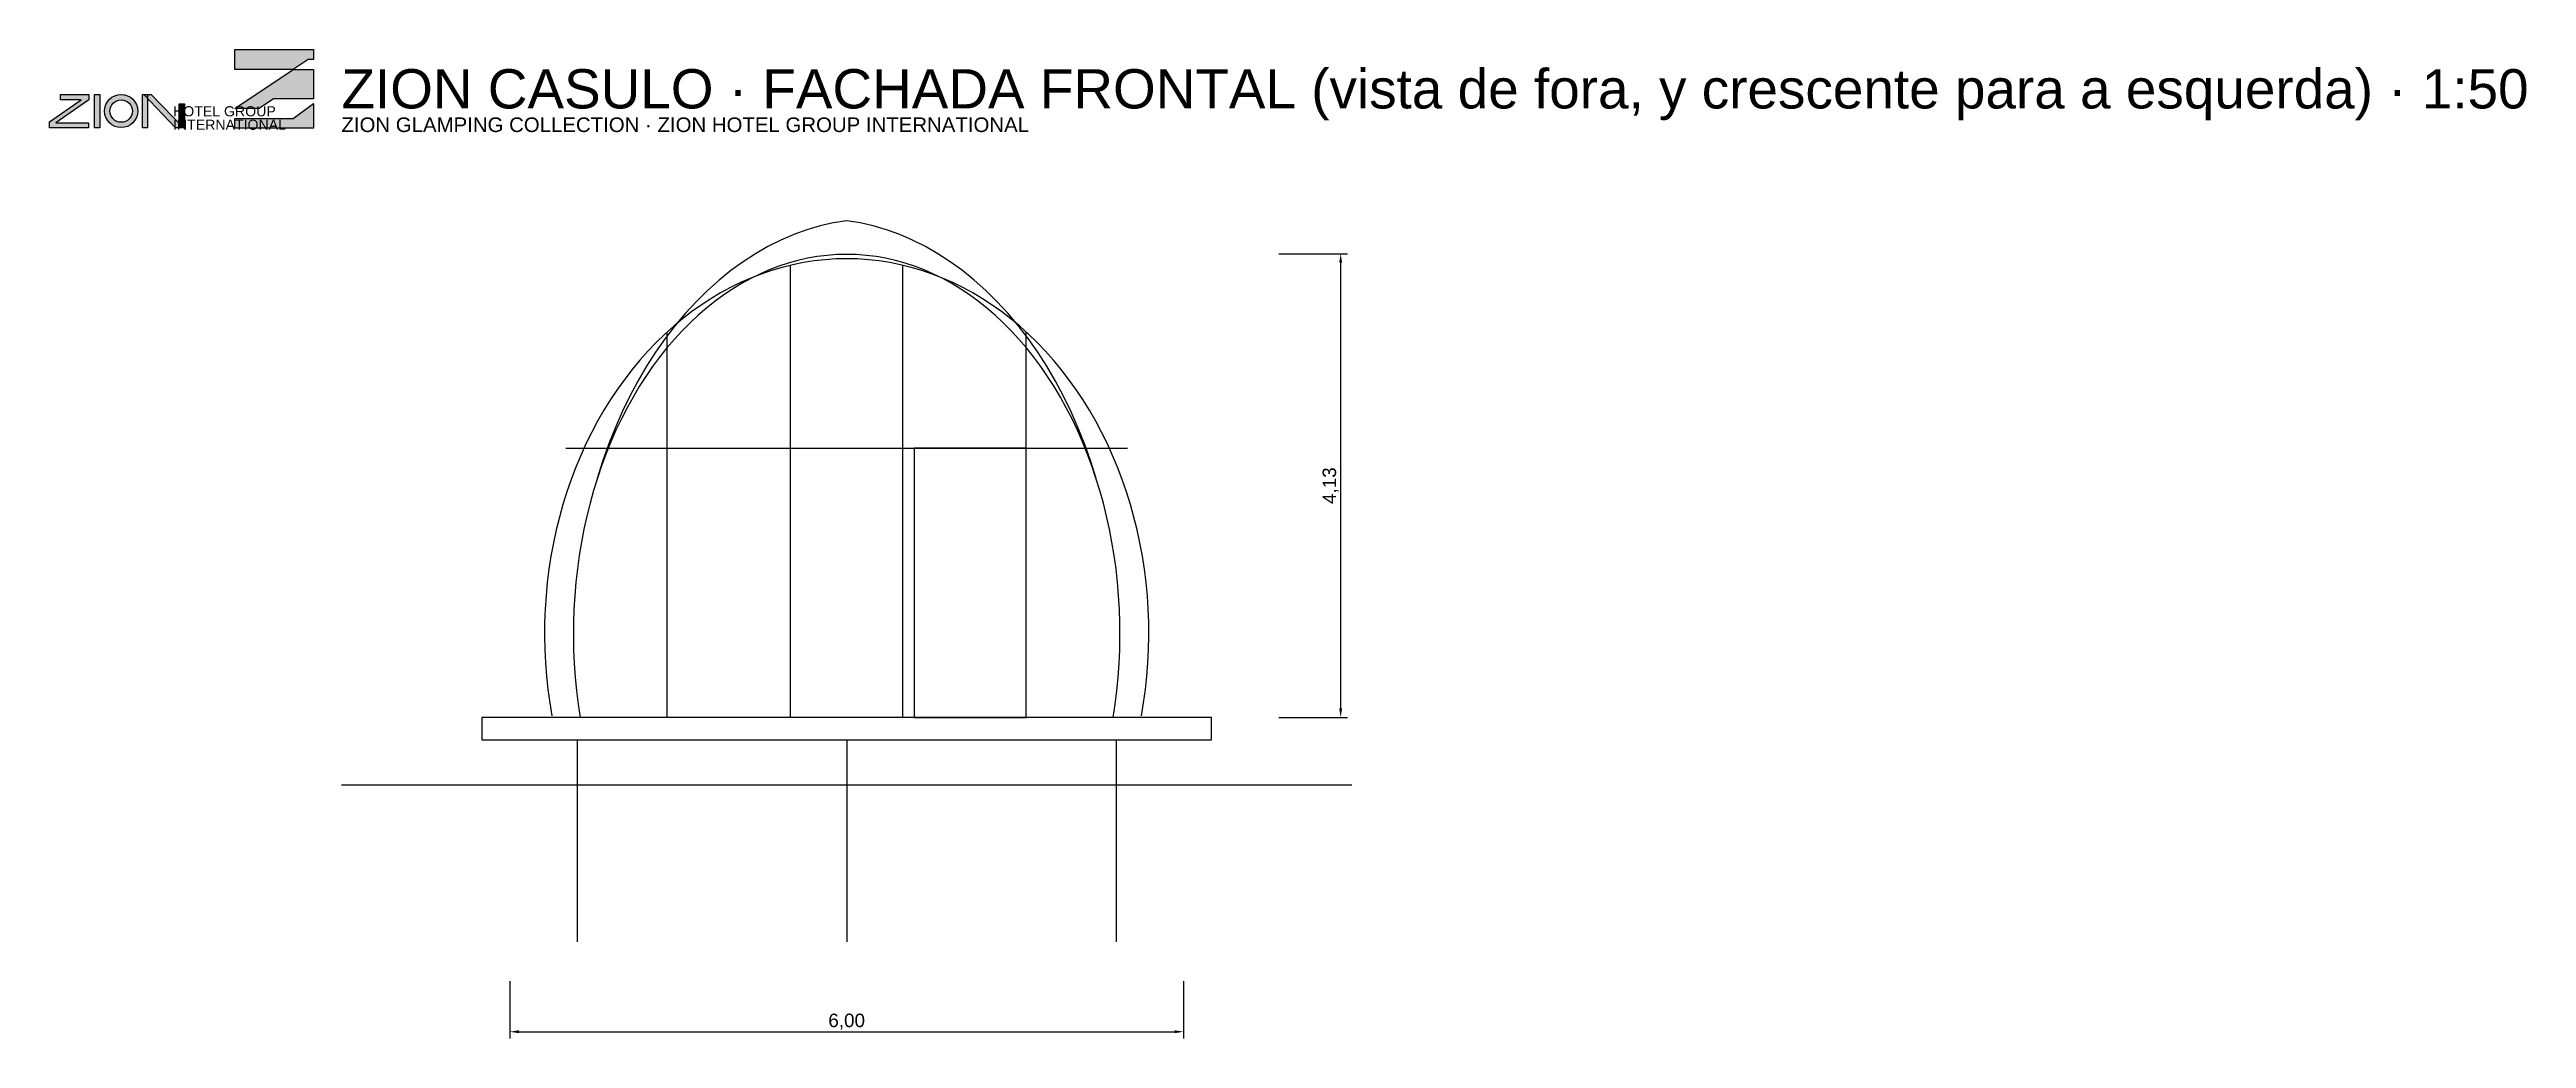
# Model space of a CAD drawing. Header units: metres. Extents: x -7.1 to 15, y -2.9 to 6.
import ezdxf
from ezdxf.enums import TextEntityAlignment as Align

# ---------------------------------------------------------------- set-up
doc = ezdxf.new("R2010")
doc.units = ezdxf.units.M
for name, color, linetype in [('COBERTURA', 3, 'CONTINUOUS'), ('COTAS', 2, 'CONTINUOUS'), ('DECK', 32, 'CONTINUOUS'), ('ESQUADRIAS', 4, 'CONTINUOUS'), ('FUNDACAO', 5, 'CONTINUOUS'), ('TEXTO', 7, 'CONTINUOUS')]:
    doc.layers.add(name, color=color, linetype=linetype)
doc.styles.add('ZION', font='arial.ttf')
doc.dimstyles.new('ZION_M', dxfattribs={"dimtxt": 0.12, "dimasz": 0.08, "dimexe": 0.06, "dimexo": 0.05, "dimgap": 0.03, "dimtad": 1, "dimtxsty": 'ZION', "dimcen": 2.5, "dimclrd": 2, "dimclre": 2, "dimclrt": 2, "dimazin": 3, "dimtfac": 1, "dimtmove": 0, "dimatfit": 3})

msp = doc.modelspace()

# ---------------------------------------------------------------- hatches: boundary and pattern name
at = {"layer": 'TEXTO'}
for points in [[(-5.45, 5.95), (-4.75, 5.95), (-4.75, 5.862), (-4.796, 5.862), (-4.931, 5.771), (-5.45, 5.771)], [(-4.931, 5.771), (-4.75, 5.771), (-4.75, 5.511), (-5.104, 5.511), (-5.232, 5.425), (-5.45, 5.425)], [(-7.003, 5.55), (-6.75, 5.55), (-6.75, 5.503), (-7.044, 5.297), (-6.753, 5.297), (-6.753, 5.253), (-7.1, 5.253), (-7.1, 5.306), (-6.819, 5.503), (-7.003, 5.503)], [(-6.7, 5.55), (-6.653, 5.55), (-6.653, 5.253), (-6.7, 5.253)], [(-6.272, 5.55), (-6.228, 5.55), (-6.228, 5.253), (-6.272, 5.253)], [(-6.259, 5.55), (-6.194, 5.55), (-5.906, 5.253), (-5.978, 5.253)], [(-5.944, 5.466), (-5.897, 5.466), (-5.897, 5.253), (-5.944, 5.253)], [(-5.45, 5.336), (-4.929, 5.336), (-4.75, 5.468), (-4.75, 5.25), (-5.45, 5.25)]]:
    msp.add_hatch(color=7, dxfattribs=at).paths.add_polyline_path(points)
h = msp.add_hatch(color=7, dxfattribs=at)
edge = h.paths.add_edge_path()
edge.add_arc((-6.462, 5.402), 0.148, 0, 360)
edge = h.paths.add_edge_path()
edge.add_arc((-6.462, 5.402), 0.1, 0, 360)

# ---------------------------------------------------------------- linework, layer by layer
at = {"layer": 'COBERTURA'}
for points in [[(2.222, 2.129), (2.174, 2.28), (2.121, 2.43), (2.063, 2.577), (2, 2.721), (1.932, 2.861), (1.86, 2.997), (1.783, 3.128), (1.702, 3.254), (1.617, 3.376), (1.527, 3.492), (1.435, 3.602), (1.338, 3.706), (1.239, 3.804), (1.136, 3.896), (1.031, 3.981), (0.923, 4.059), (0.813, 4.13), (0.701, 4.194), (0.587, 4.251), (0.472, 4.301), (0.355, 4.343), (0.237, 4.378), (0.119, 4.405), (0, 4.425), (-0.119, 4.405), (-0.237, 4.378), (-0.355, 4.343), (-0.472, 4.301), (-0.587, 4.251), (-0.701, 4.194), (-0.813, 4.13), (-0.923, 4.059), (-1.031, 3.981), (-1.136, 3.896), (-1.239, 3.804), (-1.338, 3.706), (-1.435, 3.602), (-1.527, 3.492), (-1.617, 3.376), (-1.702, 3.254), (-1.783, 3.128), (-1.86, 2.997), (-1.932, 2.861), (-2, 2.721), (-2.063, 2.577), (-2.121, 2.43), (-2.174, 2.28), (-2.222, 2.129)], [(2.373, 0), (2.391, 0.119), (2.406, 0.238), (2.417, 0.358), (2.426, 0.479), (2.432, 0.599), (2.434, 0.721), (2.433, 0.842), (2.429, 0.963), (2.422, 1.083), (2.412, 1.204), (2.399, 1.323), (2.382, 1.442), (2.363, 1.561), (2.34, 1.678), (2.315, 1.793), (2.286, 1.908), (2.255, 2.021), (2.22, 2.132), (2.183, 2.242), (2.143, 2.35), (2.1, 2.455), (2.055, 2.559), (2.007, 2.66), (1.956, 2.758), (1.903, 2.854), (1.847, 2.948), (1.789, 3.038), (1.729, 3.126), (1.666, 3.21), (1.601, 3.292), (1.534, 3.37), (1.466, 3.444), (1.395, 3.516), (1.322, 3.583), (1.248, 3.647), (1.172, 3.707), (1.095, 3.764), (1.016, 3.816), (0.936, 3.865), (0.855, 3.91), (0.773, 3.95), (0.689, 3.987), (0.605, 4.019), (0.52, 4.047), (0.435, 4.071), (0.348, 4.09), (0.262, 4.105), (0.175, 4.116), (0.087, 4.123), (0, 4.125), (-0.087, 4.123), (-0.175, 4.116), (-0.262, 4.105), (-0.348, 4.09), (-0.435, 4.071), (-0.52, 4.047), (-0.605, 4.019), (-0.689, 3.987), (-0.773, 3.95), (-0.855, 3.91), (-0.936, 3.865), (-1.016, 3.816), (-1.095, 3.764), (-1.172, 3.707), (-1.248, 3.647), (-1.322, 3.583), (-1.395, 3.516), (-1.466, 3.444), (-1.534, 3.37), (-1.601, 3.292), (-1.666, 3.21), (-1.729, 3.126), (-1.789, 3.038), (-1.847, 2.948), (-1.903, 2.854), (-1.956, 2.758), (-2.007, 2.66), (-2.055, 2.559), (-2.1, 2.455), (-2.143, 2.35), (-2.183, 2.242), (-2.22, 2.132), (-2.255, 2.021), (-2.286, 1.908), (-2.315, 1.793), (-2.34, 1.678), (-2.363, 1.561), (-2.382, 1.442), (-2.399, 1.323), (-2.412, 1.204), (-2.422, 1.083), (-2.429, 0.963), (-2.433, 0.842), (-2.434, 0.721), (-2.432, 0.599), (-2.426, 0.479), (-2.417, 0.358), (-2.406, 0.238), (-2.391, 0.119), (-2.373, 0)]]:
    msp.add_lwpolyline(points, dxfattribs=at)
at = {"layer": 'DECK'}
msp.add_lwpolyline([(-3.25, -0.2), (3.25, -0.2), (3.25, 0), (-3.25, 0)], close=True, dxfattribs=at)
at = {"layer": 'ESQUADRIAS'}
for points in [[(2.625, 0.013), (2.645, 0.13), (2.661, 0.248), (2.674, 0.367), (2.683, 0.486), (2.689, 0.605), (2.692, 0.725), (2.69, 0.845), (2.686, 0.964), (2.678, 1.083), (2.667, 1.202), (2.652, 1.321), (2.634, 1.438), (2.612, 1.555), (2.587, 1.67), (2.559, 1.785), (2.527, 1.898), (2.492, 2.009), (2.454, 2.119), (2.413, 2.228), (2.369, 2.334), (2.322, 2.438), (2.271, 2.54), (2.218, 2.64), (2.162, 2.737), (2.103, 2.832), (2.041, 2.924), (1.977, 3.014), (1.91, 3.1), (1.841, 3.183), (1.77, 3.264), (1.696, 3.341), (1.62, 3.414), (1.541, 3.485), (1.461, 3.551), (1.379, 3.615), (1.296, 3.674), (1.21, 3.73), (1.123, 3.782), (1.035, 3.83), (0.945, 3.874), (0.854, 3.914), (0.762, 3.95), (0.669, 3.981), (0.575, 4.009), (0.48, 4.032), (0.385, 4.052), (0.289, 4.067), (0.193, 4.077), (0.097, 4.084), (0, 4.086), (-0.097, 4.084), (-0.193, 4.077), (-0.289, 4.067), (-0.385, 4.052), (-0.48, 4.032), (-0.575, 4.009), (-0.669, 3.981), (-0.762, 3.95), (-0.854, 3.914), (-0.945, 3.874), (-1.035, 3.83), (-1.123, 3.782), (-1.21, 3.73), (-1.296, 3.674), (-1.379, 3.615), (-1.461, 3.551), (-1.541, 3.485), (-1.62, 3.414), (-1.696, 3.341), (-1.77, 3.264), (-1.841, 3.183), (-1.91, 3.1), (-1.977, 3.014), (-2.041, 2.924), (-2.103, 2.832), (-2.162, 2.737), (-2.218, 2.64), (-2.271, 2.54), (-2.322, 2.438), (-2.369, 2.334), (-2.413, 2.228), (-2.454, 2.119), (-2.492, 2.009), (-2.527, 1.898), (-2.559, 1.785), (-2.587, 1.67), (-2.612, 1.555), (-2.634, 1.438), (-2.652, 1.321), (-2.667, 1.202), (-2.678, 1.083), (-2.686, 0.964), (-2.69, 0.845), (-2.692, 0.725), (-2.689, 0.605), (-2.683, 0.486), (-2.674, 0.367), (-2.661, 0.248), (-2.645, 0.13), (-2.625, 0.013)], [(-0.5, 0), (-0.5, 4.028)], [(0.5, 0), (0.5, 4.028)], [(-1.6, 0), (-1.6, 3.433)], [(1.6, 0), (1.6, 3.433)], [(-2.5, 2.4), (2.5, 2.4)]]:
    msp.add_lwpolyline(points, dxfattribs=at)
msp.add_lwpolyline([(0.6, 0), (1.6, 0), (1.6, 2.4), (0.6, 2.4)], close=True, dxfattribs=at)
at = {"layer": 'FUNDACAO'}
for points in [[(-2.4, -0.2), (-2.4, -2)], [(0, -0.2), (0, -2)], [(2.4, -0.2), (2.4, -2)]]:
    msp.add_lwpolyline(points, dxfattribs=at)
at = {"layer": 'TEXTO'}
for points in [[(-5.45, 5.95), (-4.75, 5.95), (-4.75, 5.862), (-4.796, 5.862), (-4.931, 5.771), (-5.45, 5.771)], [(-4.931, 5.771), (-4.75, 5.771), (-4.75, 5.511), (-5.104, 5.511), (-5.232, 5.425), (-5.45, 5.425)], [(-7.003, 5.55), (-6.75, 5.55), (-6.75, 5.503), (-7.044, 5.297), (-6.753, 5.297), (-6.753, 5.253), (-7.1, 5.253), (-7.1, 5.306), (-6.819, 5.503), (-7.003, 5.503)], [(-6.7, 5.55), (-6.653, 5.55), (-6.653, 5.253), (-6.7, 5.253)], [(-6.272, 5.55), (-6.228, 5.55), (-6.228, 5.253), (-6.272, 5.253)], [(-6.259, 5.55), (-6.194, 5.55), (-5.906, 5.253), (-5.978, 5.253)], [(-5.944, 5.466), (-5.897, 5.466), (-5.897, 5.253), (-5.944, 5.253)], [(-5.45, 5.336), (-4.929, 5.336), (-4.75, 5.468), (-4.75, 5.25), (-5.45, 5.25)]]:
    msp.add_lwpolyline(points, close=True, dxfattribs=at)
msp.add_lwpolyline([(-4.5, -0.6), (4.5, -0.6)], dxfattribs=at)
for radius in [0.148, 0.1]:
    msp.add_circle((-6.462, 5.402), radius, dxfattribs=at)

# ---------------------------------------------------------------- texts
at = {"layer": 'TEXTO', "style": 'ZION'}
for s, height, p in [('ZION CASULO · FACHADA FRONTAL (vista de fora, y crescente para a esquerda) · 1:50', 0.35, (-4.5, 5.6)), ('HOTEL GROUP', 0.09, (-6, 5.4)), ('INTERNATIONAL', 0.09, (-6, 5.28)), ('ZION GLAMPING COLLECTION · ZION HOTEL GROUP INTERNATIONAL', 0.13, (-4.5, 5.28))]:
    msp.add_text(s, height=height, dxfattribs=at).set_placement(p, align=Align.MIDDLE_LEFT)

# ---------------------------------------------------------------- dimensions: what is measured, and where the dimension line sits
at = {"layer": 'COTAS'}
msp.add_linear_dim(base=(4.4, 0), p1=(3.8, 0), p2=(3.8, 4.13), angle=90, text='4,13', dimstyle='ZION_M', dxfattribs=at).render()
msp.add_linear_dim(base=(-3, -2.8), p1=(-3, -2.3), p2=(3, -2.3), text='6,00', dimstyle='ZION_M', dxfattribs=at).render()

doc.saveas('drawing.dxf')
